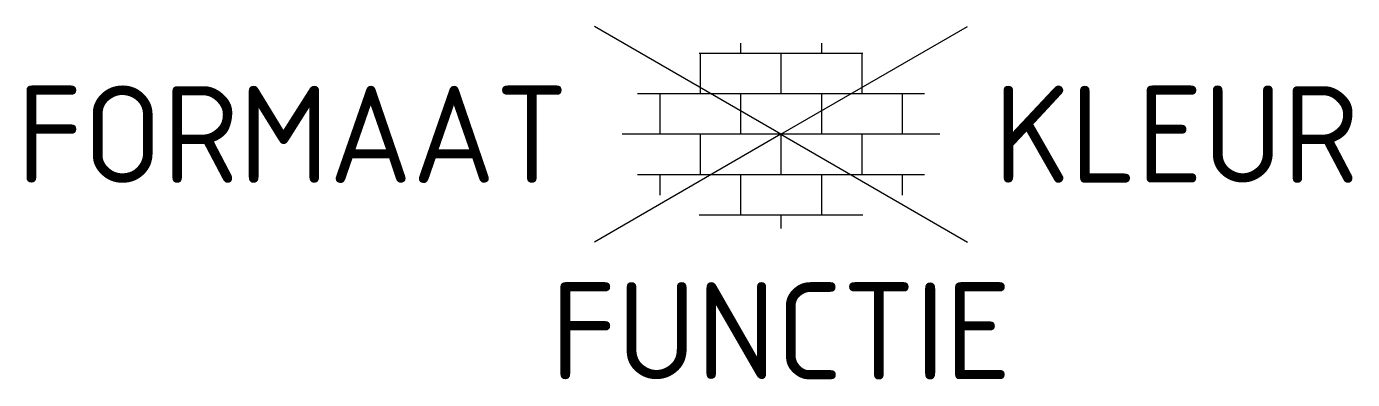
# Model space of a CAD drawing. Header units: metres. Extents: x -14 to 10.6, y -4.5 to 2.
import ezdxf
from ezdxf.enums import TextEntityAlignment as Align

# ---------------------------------------------------------------- set-up
doc = ezdxf.new("R2010")
doc.units = ezdxf.units.M
doc.styles.add('NLCS-ISO', font='NLCS-ISO.ttf')

msp = doc.modelspace()

# ---------------------------------------------------------------- linework, layer by layer
for p, q in [((0, 0), (-3.464, 2)), ((0, 0), (3.464, 2)), ((1.519, 1.5), (-1.519, 1.5)), ((-1.5, 1.5), (-1.5, 0.75)), ((-0.75, 1.692), (-0.75, 1.5)), ((0, 1.5), (0, 0.75)), ((0.75, 1.692), (0.75, 1.5)), ((1.5, 1.5), (1.5, 0.75)), ((2.665, 0.75), (-2.665, 0.75)), ((-2.25, 0.75), (-2.25, 0)), ((-0.75, 0.75), (-0.75, 0)), ((0.75, 0.75), (0.75, 0)), ((2.25, 0.75), (2.25, 0)), ((0, 0), (-3.464, -2)), ((2.95, 0), (-2.95, 0)), ((0, 0), (0, -0.75)), ((0, 0), (3.464, -2)), ((-1.5, 0), (-1.5, -0.75)), ((1.5, 0), (1.5, -0.75)), ((2.665, -0.75), (-2.665, -0.75)), ((-2.25, -0.75), (-2.25, -1.132)), ((-0.75, -0.75), (-0.75, -1.5)), ((0.75, -0.75), (0.75, -1.5)), ((2.25, -0.75), (2.25, -1.132)), ((1.519, -1.5), (-1.519, -1.5)), ((-1.5, -1.5), (-1.5, -1.507)), ((0, -1.5), (0, -1.75)), ((1.5, -1.5), (1.5, -1.507))]:
    msp.add_line(p, q)

# ---------------------------------------------------------------- texts
at = {"style": 'NLCS-ISO'}
msp.add_attdef('FORMAAT', text='30x15', height=1.8, dxfattribs=at).set_placement((-3.95, 0), align=Align.MIDDLE_RIGHT)
msp.add_attdef('KLEUR', text='G', height=1.8, dxfattribs=at).set_placement((3.95, 0), align=Align.MIDDLE_LEFT)
at = {"style": 'NLCS-ISO', "flags": 1}
msp.add_attdef('FUNCTIE', text='', height=1.8, dxfattribs=at).set_placement((0, -2.75), align=Align.TOP_CENTER)

doc.saveas('drawing.dxf')
